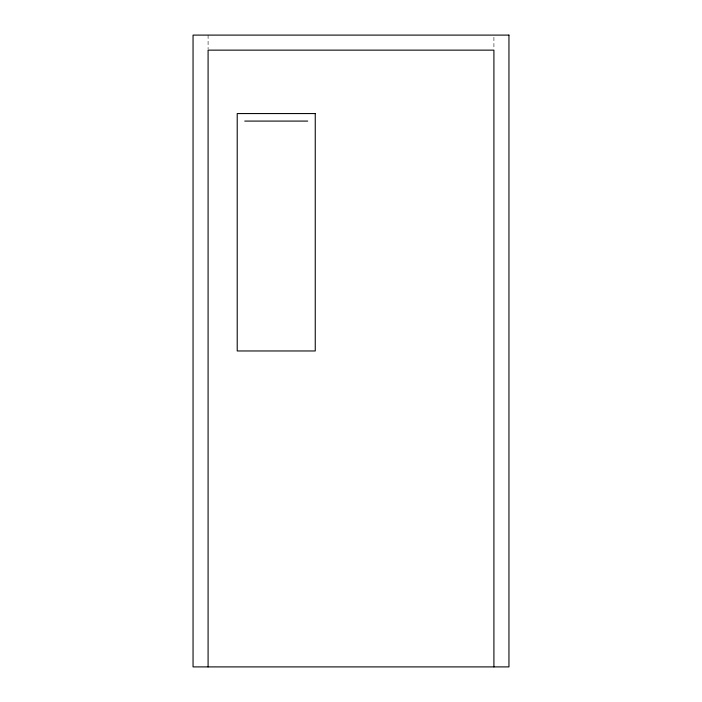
<?xml version="1.0" encoding="UTF-8"?>
<svg xmlns="http://www.w3.org/2000/svg" width="702" height="702" viewBox="0 0 702 702"><rect width="100%" height="100%" fill="white"/><g stroke="black" fill="none" stroke-linecap="round" stroke-linejoin="round"><path stroke-width="0.53" stroke-dasharray="3.51 2.63" d="M493.91 37.25L493.91 49.07M208.09 35.1L208.09 49.07"/><path stroke-width="1.05" d="M244.735 121.086L307.73 121.086M493.91 666.9L493.91 50.14L208.09 50.14L208.09 666.9M508.95 35.1L193.05 35.1L193.05 666.9L508.95 666.9L508.95 35.1M315.251 113.566L237.215 113.566L237.215 350.965L315.251 350.965L315.251 113.566"/></g></svg>
